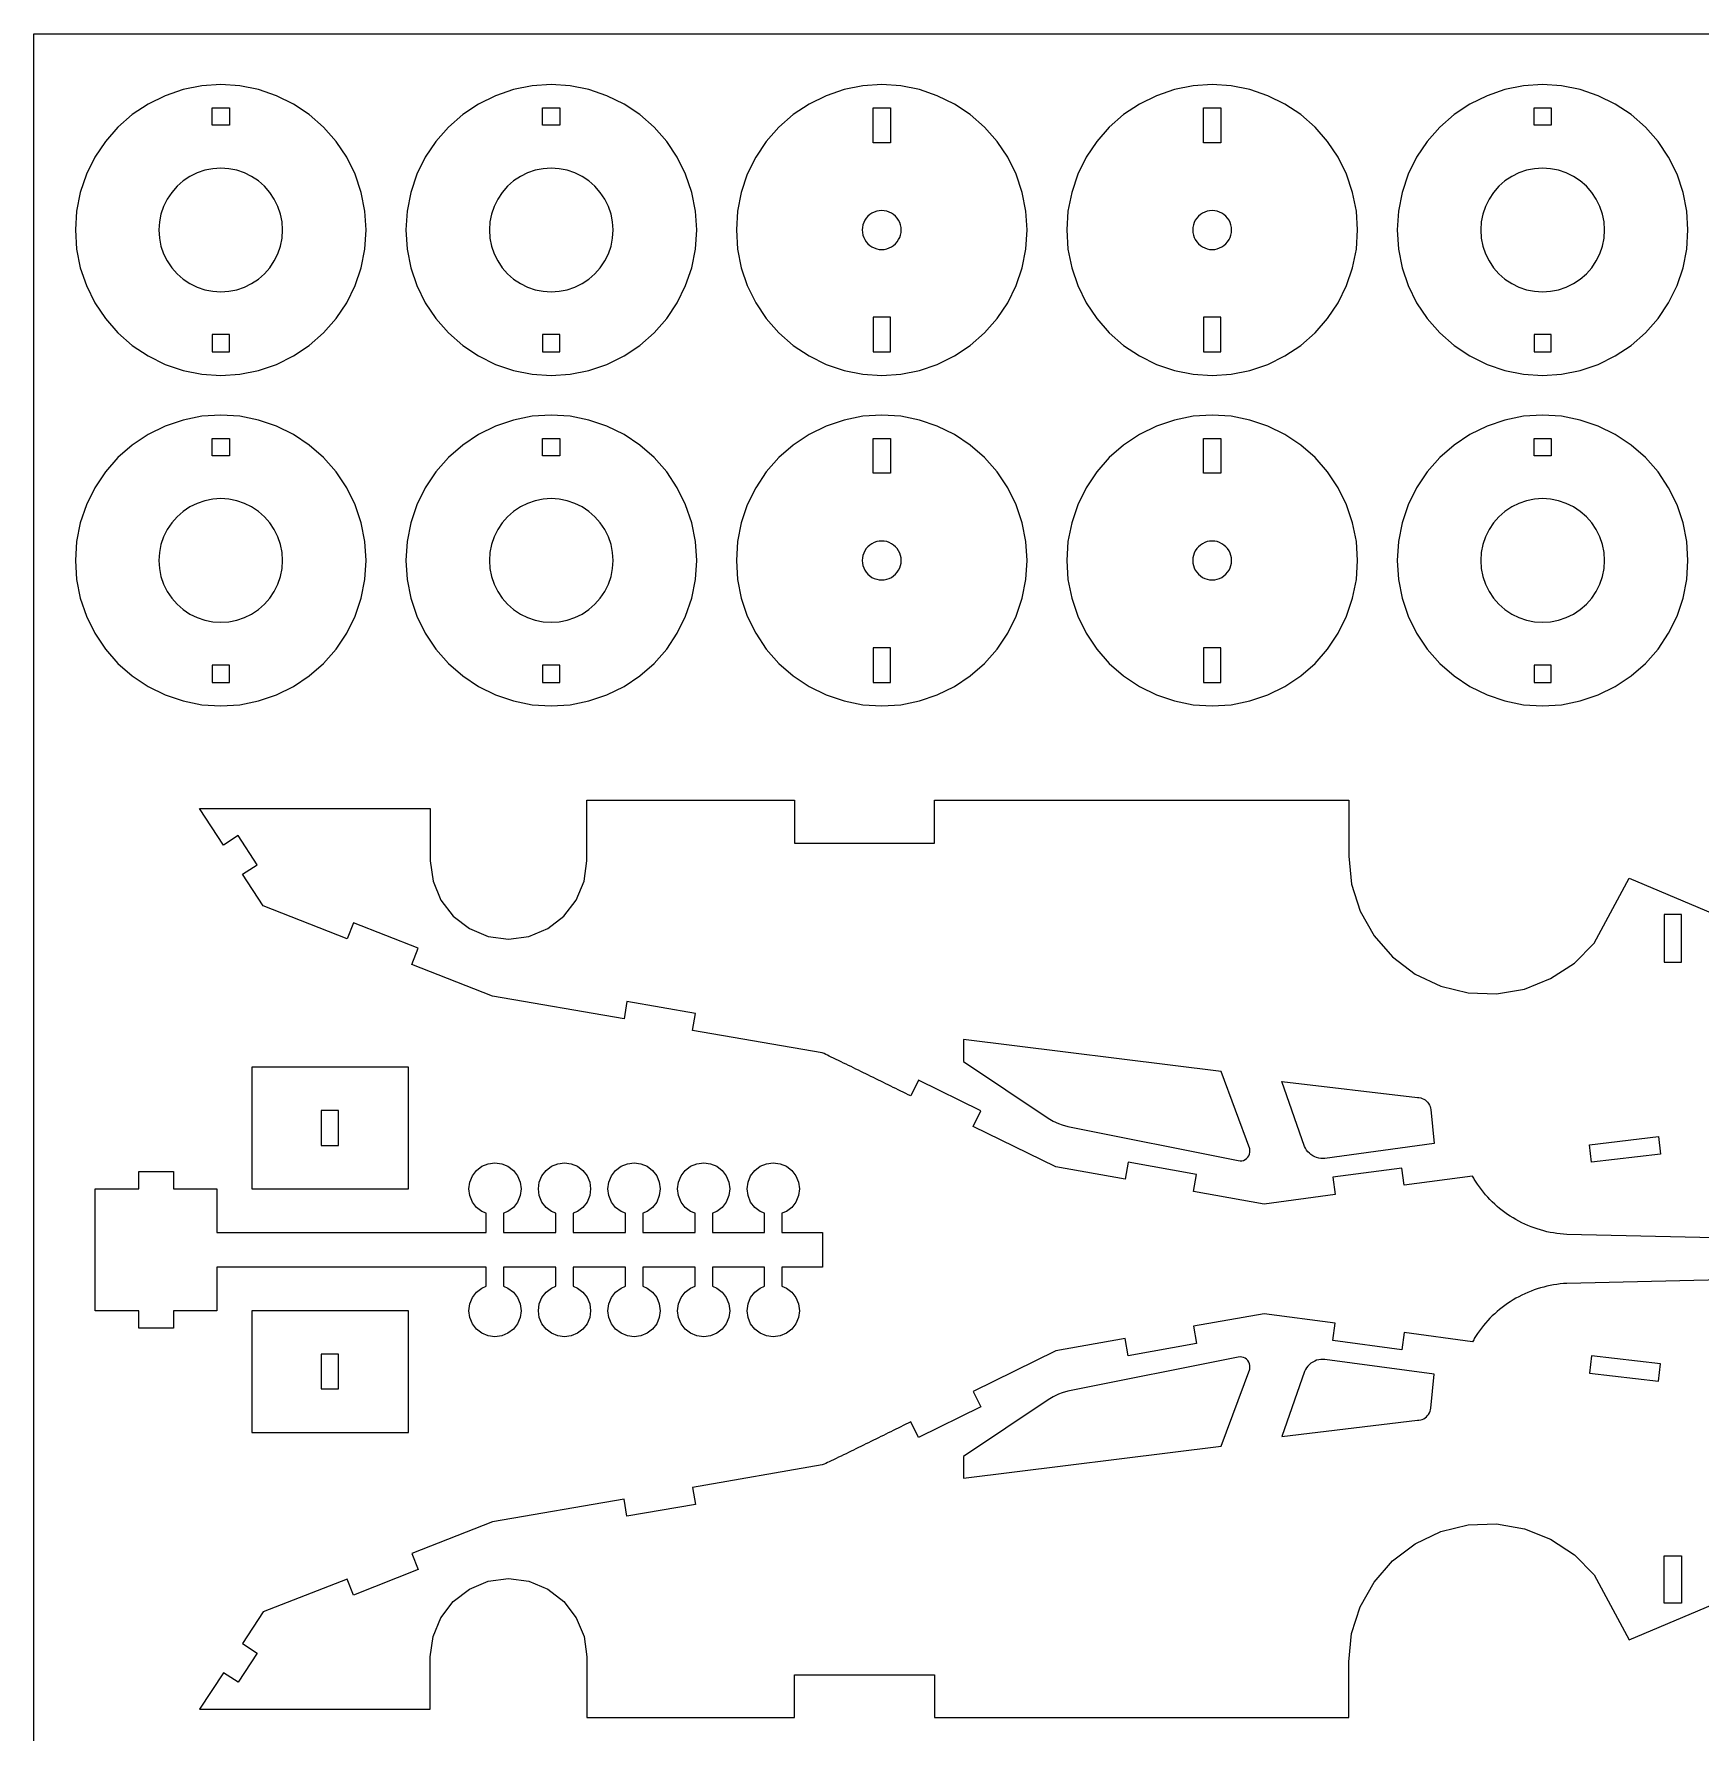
# Model space of a CAD drawing. Extents: x -691 to 1166, y -825 to 1756.
# Drawn here: x -691 to 462, y 581 to 1756 of the extents above; entities that cross this region are included whole.
import ezdxf

# ---------------------------------------------------------------- set-up
doc = ezdxf.new("R2010")
doc.units = 0
doc.header["$MEASUREMENT"] = 0
doc.layers.get('0').update_dxf_attribs({"linetype": 'CONTINUOUS'})
doc.layers.add('ENGRAVE', color=1, linetype='CONTINUOUS')
doc.layers.add('LAYER_1', color=18, linetype='CONTINUOUS')

msp = doc.modelspace()

# ---------------------------------------------------------------- linework, layer by layer
msp.add_lwpolyline([(-691, -824.9), (-691, 1756), (1165.7, 1756), (1165.7, -824.9)], close=True)
at = {"layer": 'ENGRAVE'}
for points in [[(-48, 1060.4), (-48, 1045.3), (10.5, 1006.1), (14, 1004), (17.7, 1002.3), (20.3, 1001.3), (24.2, 1000.2), (142.1, 976.6), (143.4, 976.5), (144.6, 976.5), (145.8, 976.8), (146.9, 977.4), (147.9, 978.1), (148.8, 979), (149.5, 980), (149.9, 981.1), (150.2, 982.4), (150.2, 983.6), (150, 984.8), (130.3, 1038.2)], [(189.4, 983.9), (188.6, 985.2), (188, 986.5), (172.2, 1031.3), (266, 1020.2), (267.1, 1020.2), (268.3, 1020), (269.4, 1019.6), (270.4, 1019.2), (271.4, 1018.6), (272.3, 1017.8), (273.1, 1017), (273.8, 1016.1), (274.4, 1015.1), (274.8, 1014.1), (275.1, 1013), (275.3, 1011.9), (277.7, 988.4), (202.1, 978.2), (200.7, 978.1), (199.2, 978.2), (197.8, 978.4), (196.3, 978.8), (195, 979.3), (193.7, 980), (192.4, 980.8), (191.3, 981.7), (190.3, 982.8)], [(-48, 756.9), (130.3, 779), (150, 832.4), (150.2, 833.7), (150.2, 834.9), (149.9, 836.1), (149.5, 837.3), (148.8, 838.3), (147.9, 839.2), (146.9, 839.9), (145.8, 840.4), (144.6, 840.7), (143.4, 840.8), (142.1, 840.6), (24.2, 817.1), (20.3, 816), (17.7, 815), (14, 813.2), (10.5, 811.1), (-48, 772)], [(172.2, 785.9), (266, 797), (267.1, 797.1), (268.3, 797.3), (269.4, 797.6), (270.4, 798.1), (271.4, 798.7), (272.3, 799.4), (273.1, 800.2), (273.8, 801.1), (274.4, 802.1), (274.8, 803.2), (275.1, 804.3), (275.3, 805.4), (277.7, 828.9), (202.1, 839), (200.7, 839.1), (199.2, 839.1), (197.8, 838.9), (196.3, 838.5), (195, 838), (193.7, 837.3), (192.4, 836.5), (191.3, 835.6), (190.3, 834.5), (189.4, 833.3), (188.6, 832.1), (188, 830.8)]]:
    msp.add_lwpolyline(points, close=True, dxfattribs=at)
at = {"layer": 'LAYER_1'}
for points in [[(-648.9, 1570.1), (-641.5, 1559.1), (-632.9, 1549.2), (-623, 1540.6), (-612, 1533.3), (-600.2, 1527.4), (-587.8, 1523.2), (-574.9, 1520.6), (-561.7, 1519.8), (-548.6, 1520.6), (-535.7, 1523.2), (-523.2, 1527.4), (-511.4, 1533.3), (-500.5, 1540.6), (-490.6, 1549.2), (-481.9, 1559.1), (-474.6, 1570.1), (-468.8, 1581.9), (-464.6, 1594.3), (-462, 1607.2), (-461.1, 1620.4), (-462, 1633.5), (-464.6, 1646.4), (-468.8, 1658.9), (-474.6, 1670.7), (-481.9, 1681.6), (-490.6, 1691.5), (-500.5, 1700.2), (-511.4, 1707.5), (-523.2, 1713.3), (-535.7, 1717.5), (-548.6, 1720.1), (-561.7, 1721), (-574.9, 1720.1), (-587.8, 1717.5), (-600.2, 1713.3), (-612, 1707.5), (-623, 1700.2), (-632.9, 1691.5), (-641.5, 1681.6), (-648.9, 1670.7), (-654.7, 1658.9), (-658.9, 1646.4), (-661.5, 1633.5), (-662.3, 1620.4), (-661.5, 1607.2), (-658.9, 1594.3), (-654.7, 1581.9)], [(-420.3, 1570.1), (-412.9, 1559.1), (-404.3, 1549.2), (-394.4, 1540.6), (-383.4, 1533.3), (-371.6, 1527.4), (-359.2, 1523.2), (-346.3, 1520.6), (-333.1, 1519.8), (-320, 1520.6), (-307.1, 1523.2), (-294.6, 1527.4), (-282.8, 1533.3), (-271.9, 1540.6), (-262, 1549.2), (-253.3, 1559.1), (-246, 1570.1), (-240.2, 1581.9), (-236, 1594.3), (-233.4, 1607.2), (-232.5, 1620.4), (-233.4, 1633.5), (-236, 1646.4), (-240.2, 1658.9), (-246, 1670.7), (-253.3, 1681.6), (-262, 1691.5), (-271.9, 1700.2), (-282.8, 1707.5), (-294.6, 1713.3), (-307.1, 1717.5), (-320, 1720.1), (-333.1, 1721), (-346.3, 1720.1), (-359.2, 1717.5), (-371.6, 1713.3), (-383.4, 1707.5), (-394.4, 1700.2), (-404.3, 1691.5), (-412.9, 1681.6), (-420.3, 1670.7), (-426.1, 1658.9), (-430.3, 1646.4), (-432.9, 1633.5), (-433.7, 1620.4), (-432.9, 1607.2), (-430.3, 1594.3), (-426.1, 1581.9)], [(-191.7, 1570.1), (-184.4, 1559.1), (-175.7, 1549.2), (-165.8, 1540.6), (-154.8, 1533.3), (-143, 1527.4), (-130.6, 1523.2), (-117.7, 1520.6), (-104.5, 1519.8), (-91.4, 1520.6), (-78.5, 1523.2), (-66.1, 1527.4), (-54.2, 1533.3), (-43.3, 1540.6), (-33.4, 1549.2), (-24.7, 1559.1), (-17.4, 1570.1), (-11.6, 1581.9), (-7.4, 1594.3), (-4.8, 1607.2), (-4, 1620.4), (-4.8, 1633.5), (-7.4, 1646.4), (-11.6, 1658.9), (-17.4, 1670.7), (-24.7, 1681.6), (-33.4, 1691.5), (-43.3, 1700.2), (-54.2, 1707.5), (-66.1, 1713.3), (-78.5, 1717.5), (-91.4, 1720.1), (-104.5, 1721), (-117.7, 1720.1), (-130.6, 1717.5), (-143, 1713.3), (-154.8, 1707.5), (-165.8, 1700.2), (-175.7, 1691.5), (-184.4, 1681.6), (-191.7, 1670.7), (-197.5, 1658.9), (-201.7, 1646.4), (-204.3, 1633.5), (-205.1, 1620.4), (-204.3, 1607.2), (-201.7, 1594.3), (-197.5, 1581.9)], [(36.9, 1570.1), (44.2, 1559.1), (52.9, 1549.2), (62.8, 1540.6), (73.8, 1533.3), (85.6, 1527.4), (98, 1523.2), (110.9, 1520.6), (124.1, 1519.8), (137.2, 1520.6), (150.1, 1523.2), (162.5, 1527.4), (174.3, 1533.3), (185.3, 1540.6), (195.2, 1549.2), (203.9, 1559.1), (211.2, 1570.1), (217, 1581.9), (221.2, 1594.3), (223.8, 1607.2), (224.6, 1620.4), (223.8, 1633.5), (221.2, 1646.4), (217, 1658.9), (211.2, 1670.7), (203.9, 1681.6), (195.2, 1691.5), (185.3, 1700.2), (174.3, 1707.5), (162.5, 1713.3), (150.1, 1717.5), (137.2, 1720.1), (124.1, 1721), (110.9, 1720.1), (98, 1717.5), (85.6, 1713.3), (73.8, 1707.5), (62.8, 1700.2), (52.9, 1691.5), (44.2, 1681.6), (36.9, 1670.7), (31.1, 1658.9), (26.9, 1646.4), (24.3, 1633.5), (23.5, 1620.4), (24.3, 1607.2), (26.9, 1594.3), (31.1, 1581.9)], [(265.5, 1570.1), (272.8, 1559.1), (281.5, 1549.2), (291.4, 1540.6), (302.4, 1533.3), (314.2, 1527.4), (326.6, 1523.2), (339.5, 1520.6), (352.6, 1519.8), (365.8, 1520.6), (378.7, 1523.2), (391.1, 1527.4), (402.9, 1533.3), (413.9, 1540.6), (423.8, 1549.2), (432.5, 1559.1), (439.8, 1570.1), (445.6, 1581.9), (449.8, 1594.3), (452.4, 1607.2), (453.2, 1620.4), (452.4, 1633.5), (449.8, 1646.4), (445.6, 1658.9), (439.8, 1670.7), (432.5, 1681.6), (423.8, 1691.5), (413.9, 1700.2), (402.9, 1707.5), (391.1, 1713.3), (378.7, 1717.5), (365.8, 1720.1), (352.6, 1721), (339.5, 1720.1), (326.6, 1717.5), (314.2, 1713.3), (302.4, 1707.5), (291.4, 1700.2), (281.5, 1691.5), (272.8, 1681.6), (265.5, 1670.7), (259.7, 1658.9), (255.5, 1646.4), (252.9, 1633.5), (252.1, 1620.4), (252.9, 1607.2), (255.5, 1594.3), (259.7, 1581.9)], [(-567.7, 1704.8), (-555.7, 1704.8), (-555.7, 1692.8), (-567.7, 1692.8)], [(-339.1, 1704.8), (-327.1, 1704.8), (-327.1, 1692.8), (-339.1, 1692.8)], [(-110.5, 1680.7), (-110.5, 1704.8), (-98.5, 1704.8), (-98.5, 1680.7)], [(118.1, 1680.7), (118.1, 1704.8), (130.1, 1704.8), (130.1, 1680.7)], [(346.7, 1704.8), (358.6, 1704.8), (358.6, 1692.8), (346.7, 1692.8)], [(-601.3, 1604), (-598.8, 1599), (-595.7, 1594.3), (-592, 1590.1), (-587.8, 1586.4), (-583.1, 1583.3), (-578.1, 1580.9), (-572.8, 1579.1), (-567.3, 1578), (-561.7, 1577.6), (-556.2, 1578), (-550.7, 1579.1), (-545.4, 1580.9), (-540.4, 1583.3), (-535.7, 1586.4), (-531.5, 1590.1), (-527.8, 1594.3), (-524.7, 1599), (-522.2, 1604), (-520.4, 1609.3), (-519.3, 1614.8), (-519, 1620.4), (-519.3, 1626), (-520.4, 1631.4), (-522.2, 1636.7), (-524.7, 1641.8), (-527.8, 1646.4), (-531.5, 1650.6), (-535.7, 1654.3), (-540.4, 1657.4), (-545.4, 1659.9), (-550.7, 1661.7), (-556.2, 1662.8), (-561.7, 1663.2), (-567.3, 1662.8), (-572.8, 1661.7), (-578.1, 1659.9), (-583.1, 1657.4), (-587.8, 1654.3), (-592, 1650.6), (-595.7, 1646.4), (-598.8, 1641.8), (-601.3, 1636.7), (-603.1, 1631.4), (-604.1, 1626), (-604.5, 1620.4), (-604.1, 1614.8), (-603.1, 1609.3)], [(-372.7, 1604), (-370.2, 1599), (-367.1, 1594.3), (-363.4, 1590.1), (-359.2, 1586.4), (-354.5, 1583.3), (-349.5, 1580.9), (-344.2, 1579.1), (-338.7, 1578), (-333.1, 1577.6), (-327.6, 1578), (-322.1, 1579.1), (-316.8, 1580.9), (-311.8, 1583.3), (-307.1, 1586.4), (-302.9, 1590.1), (-299.2, 1594.3), (-296.1, 1599), (-293.6, 1604), (-291.8, 1609.3), (-290.7, 1614.8), (-290.4, 1620.4), (-290.7, 1626), (-291.8, 1631.4), (-293.6, 1636.7), (-296.1, 1641.8), (-299.2, 1646.4), (-302.9, 1650.6), (-307.1, 1654.3), (-311.8, 1657.4), (-316.8, 1659.9), (-322.1, 1661.7), (-327.6, 1662.8), (-333.1, 1663.2), (-338.7, 1662.8), (-344.2, 1661.7), (-349.5, 1659.9), (-354.5, 1657.4), (-359.2, 1654.3), (-363.4, 1650.6), (-367.1, 1646.4), (-370.2, 1641.8), (-372.7, 1636.7), (-374.5, 1631.4), (-375.6, 1626), (-375.9, 1620.4), (-375.6, 1614.8), (-374.5, 1609.3)], [(313.1, 1604), (315.6, 1599), (318.7, 1594.3), (322.4, 1590.1), (326.6, 1586.4), (331.3, 1583.3), (336.3, 1580.9), (341.6, 1579.1), (347.1, 1578), (352.6, 1577.6), (358.2, 1578), (363.7, 1579.1), (369, 1580.9), (374, 1583.3), (378.7, 1586.4), (382.9, 1590.1), (386.6, 1594.3), (389.7, 1599), (392.2, 1604), (394, 1609.3), (395.1, 1614.8), (395.4, 1620.4), (395.1, 1626), (394, 1631.4), (392.2, 1636.7), (389.7, 1641.8), (386.6, 1646.4), (382.9, 1650.6), (378.7, 1654.3), (374, 1657.4), (369, 1659.9), (363.7, 1661.7), (358.2, 1662.8), (352.6, 1663.2), (347.1, 1662.8), (341.6, 1661.7), (336.3, 1659.9), (331.3, 1657.4), (326.6, 1654.3), (322.4, 1650.6), (318.7, 1646.4), (315.6, 1641.8), (313.1, 1636.7), (311.3, 1631.4), (310.2, 1626), (309.9, 1620.4), (310.2, 1614.8), (311.3, 1609.3)], [(-117, 1615.2), (-116.2, 1613.7), (-115.2, 1612.2), (-114.1, 1610.9), (-112.7, 1609.7), (-111.3, 1608.7), (-109.7, 1608), (-108, 1607.4), (-106.3, 1607), (-104.5, 1606.9), (-102.8, 1607), (-101.1, 1607.4), (-99.4, 1608), (-97.8, 1608.7), (-96.4, 1609.7), (-95, 1610.9), (-93.9, 1612.2), (-92.9, 1613.7), (-92.1, 1615.2), (-91.6, 1616.9), (-91.2, 1618.6), (-91.1, 1620.4), (-91.2, 1622.1), (-91.6, 1623.9), (-92.1, 1625.5), (-92.9, 1627.1), (-93.9, 1628.6), (-95, 1629.9), (-96.4, 1631), (-97.8, 1632), (-99.4, 1632.8), (-101.1, 1633.4), (-102.8, 1633.7), (-104.5, 1633.8), (-106.3, 1633.7), (-108, 1633.4), (-109.7, 1632.8), (-111.3, 1632), (-112.7, 1631), (-114.1, 1629.9), (-115.2, 1628.6), (-116.2, 1627.1), (-117, 1625.5), (-117.5, 1623.9), (-117.9, 1622.1), (-118, 1620.4), (-117.9, 1618.6), (-117.5, 1616.9)], [(111.6, 1615.2), (112.4, 1613.7), (113.4, 1612.2), (114.5, 1610.9), (115.9, 1609.7), (117.3, 1608.7), (118.9, 1608), (120.6, 1607.4), (122.3, 1607), (124.1, 1606.9), (125.8, 1607), (127.5, 1607.4), (129.2, 1608), (130.8, 1608.7), (132.2, 1609.7), (133.6, 1610.9), (134.7, 1612.2), (135.7, 1613.7), (136.5, 1615.2), (137, 1616.9), (137.4, 1618.6), (137.5, 1620.4), (137.4, 1622.1), (137, 1623.9), (136.5, 1625.5), (135.7, 1627.1), (134.7, 1628.6), (133.6, 1629.9), (132.2, 1631), (130.8, 1632), (129.2, 1632.8), (127.5, 1633.4), (125.8, 1633.7), (124.1, 1633.8), (122.3, 1633.7), (120.6, 1633.4), (118.9, 1632.8), (117.3, 1632), (115.9, 1631), (114.5, 1629.9), (113.4, 1628.6), (112.4, 1627.1), (111.6, 1625.5), (111.1, 1623.9), (110.7, 1622.1), (110.6, 1620.4), (110.7, 1618.6), (111.1, 1616.9)], [(-110.5, 1536), (-98.5, 1536), (-98.5, 1560), (-110.5, 1560)], [(118.1, 1536), (130.1, 1536), (130.1, 1560), (118.1, 1560)], [(-567.7, 1536), (-555.7, 1536), (-555.7, 1548), (-567.7, 1548)], [(-339.1, 1536), (-327.1, 1536), (-327.1, 1548), (-339.1, 1548)], [(346.7, 1536), (358.6, 1536), (358.6, 1548), (346.7, 1548)], [(-648.9, 1341.5), (-641.5, 1330.5), (-632.9, 1320.6), (-623, 1312), (-612, 1304.7), (-600.2, 1298.8), (-587.8, 1294.6), (-574.9, 1292), (-561.7, 1291.2), (-548.6, 1292), (-535.7, 1294.6), (-523.2, 1298.8), (-511.4, 1304.7), (-500.5, 1312), (-490.6, 1320.6), (-481.9, 1330.5), (-474.6, 1341.5), (-468.8, 1353.3), (-464.6, 1365.7), (-462, 1378.6), (-461.1, 1391.8), (-462, 1404.9), (-464.6, 1417.8), (-468.8, 1430.3), (-474.6, 1442.1), (-481.9, 1453), (-490.6, 1462.9), (-500.5, 1471.6), (-511.4, 1478.9), (-523.2, 1484.7), (-535.7, 1488.9), (-548.6, 1491.5), (-561.7, 1492.4), (-574.9, 1491.5), (-587.8, 1488.9), (-600.2, 1484.7), (-612, 1478.9), (-623, 1471.6), (-632.9, 1462.9), (-641.5, 1453), (-648.9, 1442.1), (-654.7, 1430.3), (-658.9, 1417.8), (-661.5, 1404.9), (-662.3, 1391.8), (-661.5, 1378.6), (-658.9, 1365.7), (-654.7, 1353.3)], [(-420.3, 1341.5), (-412.9, 1330.5), (-404.3, 1320.6), (-394.4, 1312), (-383.4, 1304.7), (-371.6, 1298.8), (-359.2, 1294.6), (-346.3, 1292), (-333.1, 1291.2), (-320, 1292), (-307.1, 1294.6), (-294.6, 1298.8), (-282.8, 1304.7), (-271.9, 1312), (-262, 1320.6), (-253.3, 1330.5), (-246, 1341.5), (-240.2, 1353.3), (-236, 1365.7), (-233.4, 1378.6), (-232.5, 1391.8), (-233.4, 1404.9), (-236, 1417.8), (-240.2, 1430.3), (-246, 1442.1), (-253.3, 1453), (-262, 1462.9), (-271.9, 1471.6), (-282.8, 1478.9), (-294.6, 1484.7), (-307.1, 1488.9), (-320, 1491.5), (-333.1, 1492.4), (-346.3, 1491.5), (-359.2, 1488.9), (-371.6, 1484.7), (-383.4, 1478.9), (-394.4, 1471.6), (-404.3, 1462.9), (-412.9, 1453), (-420.3, 1442.1), (-426.1, 1430.3), (-430.3, 1417.8), (-432.9, 1404.9), (-433.7, 1391.8), (-432.9, 1378.6), (-430.3, 1365.7), (-426.1, 1353.3)], [(-191.7, 1341.5), (-184.4, 1330.5), (-175.7, 1320.6), (-165.8, 1312), (-154.8, 1304.7), (-143, 1298.8), (-130.6, 1294.6), (-117.7, 1292), (-104.5, 1291.2), (-91.4, 1292), (-78.5, 1294.6), (-66.1, 1298.8), (-54.2, 1304.7), (-43.3, 1312), (-33.4, 1320.6), (-24.7, 1330.5), (-17.4, 1341.5), (-11.6, 1353.3), (-7.4, 1365.7), (-4.8, 1378.6), (-4, 1391.8), (-4.8, 1404.9), (-7.4, 1417.8), (-11.6, 1430.3), (-17.4, 1442.1), (-24.7, 1453), (-33.4, 1462.9), (-43.3, 1471.6), (-54.2, 1478.9), (-66.1, 1484.7), (-78.5, 1488.9), (-91.4, 1491.5), (-104.5, 1492.4), (-117.7, 1491.5), (-130.6, 1488.9), (-143, 1484.7), (-154.8, 1478.9), (-165.8, 1471.6), (-175.7, 1462.9), (-184.4, 1453), (-191.7, 1442.1), (-197.5, 1430.3), (-201.7, 1417.8), (-204.3, 1404.9), (-205.1, 1391.8), (-204.3, 1378.6), (-201.7, 1365.7), (-197.5, 1353.3)], [(44.2, 1330.5), (52.9, 1320.6), (62.8, 1312), (73.8, 1304.7), (85.6, 1298.8), (98, 1294.6), (110.9, 1292), (124.1, 1291.2), (137.2, 1292), (150.1, 1294.6), (162.5, 1298.8), (174.3, 1304.7), (185.3, 1312), (195.2, 1320.6), (203.9, 1330.5), (211.2, 1341.5), (217, 1353.3), (221.2, 1365.7), (223.8, 1378.6), (224.6, 1391.8), (223.8, 1404.9), (221.2, 1417.8), (217, 1430.3), (211.2, 1442.1), (203.9, 1453), (195.2, 1462.9), (185.3, 1471.6), (174.3, 1478.9), (162.5, 1484.7), (150.1, 1488.9), (137.2, 1491.5), (124.1, 1492.4), (110.9, 1491.5), (98, 1488.9), (85.6, 1484.7), (73.8, 1478.9), (62.8, 1471.6), (52.9, 1462.9), (44.2, 1453), (36.9, 1442.1), (31.1, 1430.3), (26.9, 1417.8), (24.3, 1404.9), (23.5, 1391.8), (24.3, 1378.6), (26.9, 1365.7), (31.1, 1353.3), (36.9, 1341.5)], [(272.8, 1330.5), (281.5, 1320.6), (291.4, 1312), (302.4, 1304.7), (314.2, 1298.8), (326.6, 1294.6), (339.5, 1292), (352.6, 1291.2), (365.8, 1292), (378.7, 1294.6), (391.1, 1298.8), (402.9, 1304.7), (413.9, 1312), (423.8, 1320.6), (432.5, 1330.5), (439.8, 1341.5), (445.6, 1353.3), (449.8, 1365.7), (452.4, 1378.6), (453.2, 1391.8), (452.4, 1404.9), (449.8, 1417.8), (445.6, 1430.3), (439.8, 1442.1), (432.5, 1453), (423.8, 1462.9), (413.9, 1471.6), (402.9, 1478.9), (391.1, 1484.7), (378.7, 1488.9), (365.8, 1491.5), (352.6, 1492.4), (339.5, 1491.5), (326.6, 1488.9), (314.2, 1484.7), (302.4, 1478.9), (291.4, 1471.6), (281.5, 1462.9), (272.8, 1453), (265.5, 1442.1), (259.7, 1430.3), (255.5, 1417.8), (252.9, 1404.9), (252.1, 1391.8), (252.9, 1378.6), (255.5, 1365.7), (259.7, 1353.3), (265.5, 1341.5)], [(-567.7, 1476.2), (-555.7, 1476.2), (-555.7, 1464.2), (-567.7, 1464.2)], [(-339.1, 1476.2), (-327.1, 1476.2), (-327.1, 1464.2), (-339.1, 1464.2)], [(-110.5, 1452.1), (-110.5, 1476.2), (-98.5, 1476.2), (-98.5, 1452.1)], [(118.1, 1452.1), (118.1, 1476.2), (130.1, 1476.2), (130.1, 1452.1)], [(346.7, 1476.2), (358.6, 1476.2), (358.6, 1464.2), (346.7, 1464.2)], [(-601.3, 1375.4), (-598.8, 1370.4), (-595.7, 1365.7), (-592, 1361.5), (-587.8, 1357.8), (-583.1, 1354.7), (-578.1, 1352.3), (-572.8, 1350.5), (-567.3, 1349.4), (-561.7, 1349), (-556.2, 1349.4), (-550.7, 1350.5), (-545.4, 1352.3), (-540.4, 1354.7), (-535.7, 1357.8), (-531.5, 1361.5), (-527.8, 1365.7), (-524.7, 1370.4), (-522.2, 1375.4), (-520.4, 1380.7), (-519.3, 1386.2), (-519, 1391.8), (-519.3, 1397.4), (-520.4, 1402.8), (-522.2, 1408.1), (-524.7, 1413.2), (-527.8, 1417.8), (-531.5, 1422), (-535.7, 1425.7), (-540.4, 1428.8), (-545.4, 1431.3), (-550.7, 1433.1), (-556.2, 1434.2), (-561.7, 1434.6), (-567.3, 1434.2), (-572.8, 1433.1), (-578.1, 1431.3), (-583.1, 1428.8), (-587.8, 1425.7), (-592, 1422), (-595.7, 1417.8), (-598.8, 1413.2), (-601.3, 1408.1), (-603.1, 1402.8), (-604.1, 1397.4), (-604.5, 1391.8), (-604.1, 1386.2), (-603.1, 1380.7)], [(-372.7, 1375.4), (-370.2, 1370.4), (-367.1, 1365.7), (-363.4, 1361.5), (-359.2, 1357.8), (-354.5, 1354.7), (-349.5, 1352.3), (-344.2, 1350.5), (-338.7, 1349.4), (-333.1, 1349), (-327.6, 1349.4), (-322.1, 1350.5), (-316.8, 1352.3), (-311.8, 1354.7), (-307.1, 1357.8), (-302.9, 1361.5), (-299.2, 1365.7), (-296.1, 1370.4), (-293.6, 1375.4), (-291.8, 1380.7), (-290.7, 1386.2), (-290.4, 1391.8), (-290.7, 1397.4), (-291.8, 1402.8), (-293.6, 1408.1), (-296.1, 1413.2), (-299.2, 1417.8), (-302.9, 1422), (-307.1, 1425.7), (-311.8, 1428.8), (-316.8, 1431.3), (-322.1, 1433.1), (-327.6, 1434.2), (-333.1, 1434.6), (-338.7, 1434.2), (-344.2, 1433.1), (-349.5, 1431.3), (-354.5, 1428.8), (-359.2, 1425.7), (-363.4, 1422), (-367.1, 1417.8), (-370.2, 1413.2), (-372.7, 1408.1), (-374.5, 1402.8), (-375.6, 1397.4), (-375.9, 1391.8), (-375.6, 1386.2), (-374.5, 1380.7)], [(315.6, 1370.4), (318.7, 1365.7), (322.4, 1361.5), (326.6, 1357.8), (331.3, 1354.7), (336.3, 1352.3), (341.6, 1350.5), (347.1, 1349.4), (352.6, 1349), (358.2, 1349.4), (363.7, 1350.5), (369, 1352.3), (374, 1354.7), (378.7, 1357.8), (382.9, 1361.5), (386.6, 1365.7), (389.7, 1370.4), (392.2, 1375.4), (394, 1380.7), (395.1, 1386.2), (395.4, 1391.8), (395.1, 1397.4), (394, 1402.8), (392.2, 1408.1), (389.7, 1413.2), (386.6, 1417.8), (382.9, 1422), (378.7, 1425.7), (374, 1428.8), (369, 1431.3), (363.7, 1433.1), (358.2, 1434.2), (352.6, 1434.6), (347.1, 1434.2), (341.6, 1433.1), (336.3, 1431.3), (331.3, 1428.8), (326.6, 1425.7), (322.4, 1422), (318.7, 1417.8), (315.6, 1413.2), (313.1, 1408.1), (311.3, 1402.8), (310.2, 1397.4), (309.9, 1391.8), (310.2, 1386.2), (311.3, 1380.7), (313.1, 1375.4)], [(-116.2, 1385.1), (-115.2, 1383.6), (-114.1, 1382.3), (-112.7, 1381.1), (-111.3, 1380.1), (-109.7, 1379.4), (-108, 1378.8), (-106.3, 1378.5), (-104.5, 1378.3), (-102.8, 1378.5), (-101.1, 1378.8), (-99.4, 1379.4), (-97.8, 1380.1), (-96.4, 1381.1), (-95, 1382.3), (-93.9, 1383.6), (-92.9, 1385.1), (-92.1, 1386.6), (-91.6, 1388.3), (-91.2, 1390), (-91.1, 1391.8), (-91.2, 1393.5), (-91.6, 1395.3), (-92.1, 1396.9), (-92.9, 1398.5), (-93.9, 1400), (-95, 1401.3), (-96.4, 1402.4), (-97.8, 1403.4), (-99.4, 1404.2), (-101.1, 1404.8), (-102.8, 1405.1), (-104.5, 1405.2), (-106.3, 1405.1), (-108, 1404.8), (-109.7, 1404.2), (-111.3, 1403.4), (-112.7, 1402.4), (-114.1, 1401.3), (-115.2, 1400), (-116.2, 1398.5), (-117, 1396.9), (-117.5, 1395.3), (-117.9, 1393.5), (-118, 1391.8), (-117.9, 1390), (-117.5, 1388.3), (-117, 1386.6)], [(112.4, 1385.1), (113.4, 1383.6), (114.5, 1382.3), (115.9, 1381.1), (117.3, 1380.1), (118.9, 1379.4), (120.6, 1378.8), (122.3, 1378.5), (124.1, 1378.3), (125.8, 1378.5), (127.5, 1378.8), (129.2, 1379.4), (130.8, 1380.1), (132.2, 1381.1), (133.6, 1382.3), (134.7, 1383.6), (135.7, 1385.1), (136.5, 1386.6), (137, 1388.3), (137.4, 1390), (137.5, 1391.8), (137.4, 1393.5), (137, 1395.3), (136.5, 1396.9), (135.7, 1398.5), (134.7, 1400), (133.6, 1401.3), (132.2, 1402.4), (130.8, 1403.4), (129.2, 1404.2), (127.5, 1404.8), (125.8, 1405.1), (124.1, 1405.2), (122.3, 1405.1), (120.6, 1404.8), (118.9, 1404.2), (117.3, 1403.4), (115.9, 1402.4), (114.5, 1401.3), (113.4, 1400), (112.4, 1398.5), (111.6, 1396.9), (111.1, 1395.3), (110.7, 1393.5), (110.6, 1391.8), (110.7, 1390), (111.1, 1388.3), (111.6, 1386.6)], [(-110.5, 1307.4), (-98.5, 1307.4), (-98.5, 1331.4), (-110.5, 1331.4)], [(118.1, 1307.4), (130.1, 1307.4), (130.1, 1331.4), (118.1, 1331.4)], [(-567.7, 1307.4), (-555.7, 1307.4), (-555.7, 1319.4), (-567.7, 1319.4)], [(-339.1, 1307.4), (-327.1, 1307.4), (-327.1, 1319.4), (-339.1, 1319.4)], [(346.7, 1307.4), (358.6, 1307.4), (358.6, 1319.4), (346.7, 1319.4)], [(436.8, 1114), (448.8, 1114), (448.8, 1146.9), (436.8, 1146.9)], [(-540.3, 957.1), (-432, 957.1), (-432, 1041.3), (-540.3, 1041.3)], [(-492.2, 987.1), (-480.2, 987.1), (-480.2, 1011.2), (-492.2, 1011.2)], [(385, 987.5), (432.8, 993.2), (434.2, 981.2), (386.4, 975.6)], [(-648.6, 872.8), (-648.6, 957.1), (-618.5, 957.1), (-618.5, 969.1), (-594.5, 969.1), (-594.5, 957.1), (-564.4, 957.1), (-564.4, 927), (-378.1, 927), (-378.1, 940.2), (-381.1, 941.4), (-384.8, 944.3), (-387.7, 948), (-389.5, 952.4), (-390.1, 957.1), (-389.5, 961.7), (-387.7, 966.1), (-384.8, 969.8), (-381.1, 972.7), (-376.7, 974.5), (-372.1, 975.1), (-367.4, 974.5), (-363.1, 972.7), (-359.3, 969.8), (-356.4, 966.1), (-354.6, 961.7), (-354, 957.1), (-354.6, 952.4), (-356.4, 948), (-359.3, 944.3), (-363.1, 941.4), (-366.1, 940.2), (-366.1, 927), (-330, 927), (-330, 940.2), (-333, 941.4), (-336.7, 944.3), (-339.6, 948), (-341.4, 952.4), (-342, 957.1), (-341.4, 961.7), (-339.6, 966.1), (-336.7, 969.8), (-333, 972.7), (-328.6, 974.5), (-324, 975.1), (-319.3, 974.5), (-314.9, 972.7), (-311.2, 969.8), (-308.3, 966.1), (-306.5, 961.7), (-305.9, 957.1), (-306.5, 952.4), (-308.3, 948), (-311.2, 944.3), (-314.9, 941.4), (-317.9, 940.2), (-317.9, 927), (-281.8, 927), (-281.8, 940.2), (-284.8, 941.4), (-288.6, 944.3), (-291.5, 948), (-293.3, 952.4), (-293.9, 957.1), (-293.3, 961.7), (-291.5, 966.1), (-288.6, 969.8), (-284.8, 972.7), (-280.5, 974.5), (-275.8, 975.1), (-271.2, 974.5), (-266.8, 972.7), (-263.1, 969.8), (-260.2, 966.1), (-258.4, 961.7), (-257.8, 957.1), (-258.4, 952.4), (-260.2, 948), (-263.1, 944.3), (-266.8, 941.4), (-269.8, 940.2), (-269.8, 927), (-233.7, 927), (-233.7, 940.2), (-236.7, 941.4), (-240.5, 944.3), (-243.3, 948), (-245.1, 952.4), (-245.7, 957.1), (-245.1, 961.7), (-243.3, 966.1), (-240.5, 969.8), (-236.7, 972.7), (-232.4, 974.5), (-227.7, 975.1), (-223, 974.5), (-218.7, 972.7), (-214.9, 969.8), (-212.1, 966.1), (-210.3, 961.7), (-209.7, 957.1), (-210.3, 952.4), (-212.1, 948), (-214.9, 944.3), (-218.7, 941.4), (-221.7, 940.2), (-221.7, 927), (-185.6, 927), (-185.6, 940.2), (-188.6, 941.4), (-192.3, 944.3), (-195.2, 948), (-197, 952.4), (-197.6, 957.1), (-197, 961.7), (-195.2, 966.1), (-192.3, 969.8), (-188.6, 972.7), (-184.2, 974.5), (-179.6, 975.1), (-174.9, 974.5), (-170.5, 972.7), (-166.8, 969.8), (-163.9, 966.1), (-162.1, 961.7), (-161.5, 957.1), (-162.1, 952.4), (-163.9, 948), (-166.8, 944.3), (-170.5, 941.4), (-173.6, 940.2), (-173.6, 927), (-145.4, 927), (-145.4, 902.9), (-173.6, 902.9), (-173.6, 889.7), (-170.5, 888.5), (-166.8, 885.6), (-163.9, 881.9), (-162.1, 877.5), (-161.5, 872.8), (-162.1, 868.2), (-163.9, 863.8), (-166.8, 860.1), (-170.5, 857.2), (-174.9, 855.4), (-179.6, 854.8), (-184.2, 855.4), (-188.6, 857.2), (-192.3, 860.1), (-195.2, 863.8), (-197, 868.2), (-197.6, 872.8), (-197, 877.5), (-195.2, 881.9), (-192.3, 885.6), (-188.6, 888.5), (-185.6, 889.7), (-185.6, 902.9), (-221.7, 902.9), (-221.7, 889.7), (-218.7, 888.5), (-214.9, 885.6), (-212.1, 881.9), (-210.3, 877.5), (-209.7, 872.8), (-210.3, 868.2), (-212.1, 863.8), (-214.9, 860.1), (-218.7, 857.2), (-223, 855.4), (-227.7, 854.8), (-232.4, 855.4), (-236.7, 857.2), (-240.5, 860.1), (-243.3, 863.8), (-245.1, 868.2), (-245.7, 872.8), (-245.1, 877.5), (-243.3, 881.9), (-240.5, 885.6), (-236.7, 888.5), (-233.7, 889.7), (-233.7, 902.9), (-269.8, 902.9), (-269.8, 889.7), (-266.8, 888.5), (-263.1, 885.6), (-260.2, 881.9), (-258.4, 877.5), (-257.8, 872.8), (-258.4, 868.2), (-260.2, 863.8), (-263.1, 860.1), (-266.8, 857.2), (-271.2, 855.4), (-275.8, 854.8), (-280.5, 855.4), (-284.8, 857.2), (-288.6, 860.1), (-291.5, 863.8), (-293.3, 868.2), (-293.9, 872.8), (-293.3, 877.5), (-291.5, 881.9), (-288.6, 885.6), (-284.8, 888.5), (-281.8, 889.7), (-281.8, 902.9), (-317.9, 902.9), (-317.9, 889.7), (-314.9, 888.5), (-311.2, 885.6), (-308.3, 881.9), (-306.5, 877.5), (-305.9, 872.8), (-306.5, 868.2), (-308.3, 863.8), (-311.2, 860.1), (-314.9, 857.2), (-319.3, 855.4), (-324, 854.8), (-328.6, 855.4), (-333, 857.2), (-336.7, 860.1), (-339.6, 863.8), (-341.4, 868.2), (-342, 872.8), (-341.4, 877.5), (-339.6, 881.9), (-336.7, 885.6), (-333, 888.5), (-330, 889.7), (-330, 902.9), (-366.1, 902.9), (-366.1, 889.7), (-363.1, 888.5), (-359.3, 885.6), (-356.4, 881.9), (-354.6, 877.5), (-354, 872.8), (-354.6, 868.2), (-356.4, 863.8), (-359.3, 860.1), (-363.1, 857.2), (-367.4, 855.4), (-372.1, 854.8), (-376.7, 855.4), (-381.1, 857.2), (-384.8, 860.1), (-387.7, 863.8), (-389.5, 868.2), (-390.1, 872.8), (-389.5, 877.5), (-387.7, 881.9), (-384.8, 885.6), (-381.1, 888.5), (-378.1, 889.7), (-378.1, 902.9), (-564.4, 902.9), (-564.4, 872.8), (-594.5, 872.8), (-594.5, 860.8), (-618.5, 860.8), (-618.5, 872.8)], [(-540.3, 872.8), (-540.3, 788.6), (-432, 788.6), (-432, 872.8)], [(-492.2, 818.7), (-480.2, 818.7), (-480.2, 842.8), (-492.2, 842.8)], [(385, 829.7), (432.8, 824.1), (434.2, 836), (386.4, 841.7)], [(436.8, 670.4), (436.8, 703.2), (448.8, 703.2), (448.8, 670.4)]]:
    msp.add_lwpolyline(points, close=True, dxfattribs=at)
for points in [[(584.3, 920.7), (369.3, 925.5, -0.114036), (334.2, 935.8, -0.115553), (307.6, 960.3, -0.015689), (305.8, 963.1, 0.005229), (304.1, 965.9), (256.8, 959.6), (255.2, 971.5), (207.5, 965.1), (209.1, 953.2), (160, 946.6), (111.2, 955.3), (113.3, 967.1), (66, 975.6), (63.8, 963.7), (15.9, 972.3), (-41.3, 1000.3), (-36, 1011.1), (-79.2, 1032.2), (-84.5, 1021.4, -0.000989), (-112, 1034.9, 0.002966), (-139.6, 1048.3, -0.003154), (-144.4, 1050.7, 0.038717), (-145.7, 1051.2), (-235.4, 1066.6), (-233.4, 1078.5), (-280.8, 1086.7), (-282.8, 1074.8), (-373.8, 1090.5), (-429.5, 1112.4), (-425.1, 1123.6), (-469.9, 1141.2), (-474.3, 1130), (-532.4, 1152.9), (-546.7, 1174.7), (-536.6, 1181.3), (-549.8, 1201.5), (-559.9, 1194.9), (-576.4, 1220.1), (-416.8, 1220.1), (-416.8, 1183.9), (-414.9, 1169.9), (-409.5, 1156.9), (-400.9, 1145.7), (-389.7, 1137.1), (-376.7, 1131.7), (-362.7, 1129.8), (-348.7, 1131.7), (-335.6, 1137.1), (-324.4, 1145.7), (-315.8, 1156.9), (-310.4, 1169.9), (-308.6, 1183.9), (-308.6, 1226), (-164.8, 1226), (-164.8, 1196.2), (-68.1, 1196.2), (-68.1, 1226), (218.5, 1226), (218.5, 1187.3), (220.5, 1167.9), (226.5, 1149.2), (236.1, 1132.2), (248.9, 1117.5), (264.5, 1105.6), (282.2, 1097.3), (301.2, 1092.6), (320.8, 1092), (340, 1095.3), (358.2, 1102.5), (374.6, 1113.2), (388.4, 1127.1), (412.5, 1172.1), (565.4, 1107.4)], [(584.3, 896.6), (369.3, 891.7, 0.114036), (334.2, 881.4, 0.115553), (307.6, 857, 0.015689), (305.8, 854.2, -0.005229), (304.1, 851.3), (256.8, 857.7), (255.2, 845.8), (207.5, 852.2), (209.1, 864.1), (160, 870.7), (111.2, 862), (113.3, 850.2), (66, 841.7), (63.8, 853.5), (15.9, 845), (-41.3, 817), (-36, 806.2), (-79.2, 785), (-84.5, 795.9, 0.000989), (-112, 782.3, -0.002966), (-139.6, 768.9, 0.003154), (-144.4, 766.6, -0.038717), (-145.7, 766.1), (-235.4, 750.6), (-233.4, 738.8), (-280.8, 730.6), (-282.8, 742.5), (-373.8, 726.8), (-429.5, 704.9), (-425.1, 693.7), (-469.9, 676), (-474.3, 687.2), (-532.4, 664.4), (-546.7, 642.5), (-536.6, 635.9), (-549.8, 615.8), (-559.9, 622.4), (-576.4, 597.2), (-416.8, 597.2), (-416.8, 633.4), (-414.9, 647.4), (-409.5, 660.4), (-400.9, 671.6), (-389.7, 680.2), (-376.7, 685.6), (-362.7, 687.5), (-348.7, 685.6), (-335.6, 680.2), (-324.4, 671.6), (-315.8, 660.4), (-310.4, 647.4), (-308.6, 633.4), (-308.6, 591.3), (-164.8, 591.3), (-164.8, 621), (-68.1, 621), (-68.1, 591.3), (218.5, 591.3), (218.5, 629.9), (220.5, 649.4), (226.5, 668), (236.1, 685.1), (248.9, 699.8), (264.5, 711.6), (282.2, 720), (301.2, 724.6), (320.8, 725.3), (340, 722), (358.2, 714.8), (374.6, 704), (388.4, 690.2), (412.5, 645.1), (565.4, 709.8)]]:
    msp.add_lwpolyline(points, format="xyb", dxfattribs=at)

doc.saveas('drawing.dxf')
